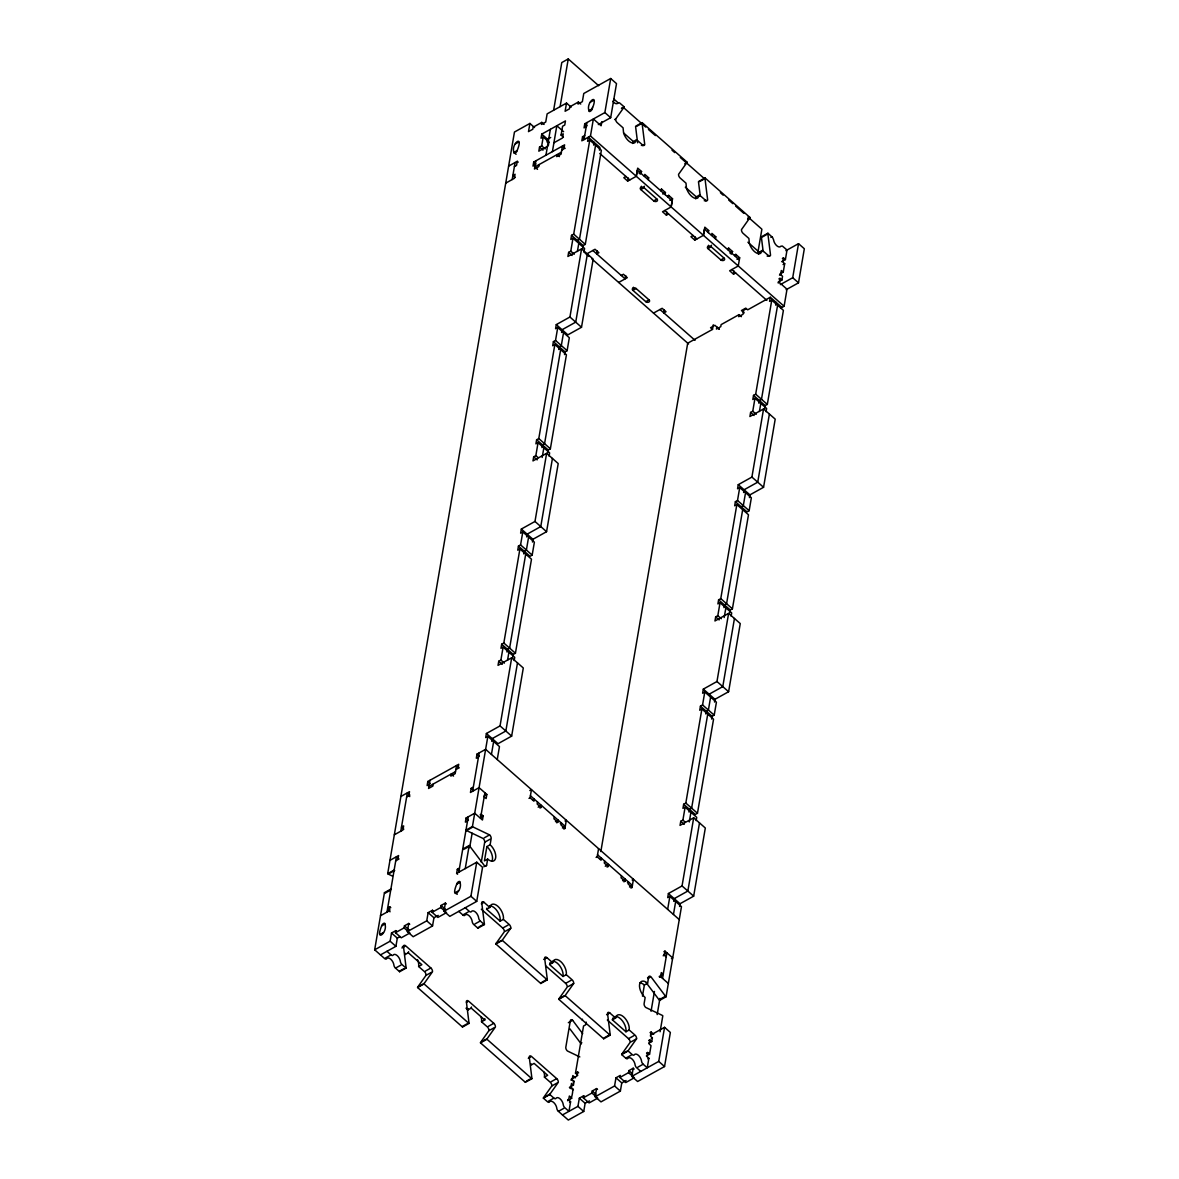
<?xml version="1.0" encoding="UTF-8"?>
<svg xmlns="http://www.w3.org/2000/svg" width="1179" height="1179" viewBox="0 0 1179 1179"><rect width="100%" height="100%" fill="white"/><g stroke="black" fill="none" stroke-linecap="round" stroke-linejoin="round"><path stroke-width="1.5" d="M568.013 1099.771C571.933 1102.114 572.965 1090.737 572.743 1089.204A2.181 1.032 -48.7 0 0 571.093 1088.748M549.517 1101.967A2.918 1.562 60.9 0 1 547.454 1101.717L543.372 1098.135L549.841 1094.539A2.918 1.562 60.9 0 1 550.018 1094.024L558.286 1082.366A2.918 1.562 60.9 0 0 556.694 1078.623L531.523 1056.487A2.918 1.562 60.9 0 0 529.238 1056.826L531.876 1078.078A2.918 1.562 60.9 0 1 531.862 1078.726L525.392 1082.322L480.472 1042.825L486.942 1039.23A2.918 1.562 60.9 0 1 487.119 1038.714L495.386 1027.056A2.918 1.562 60.9 0 0 493.795 1023.313L468.623 1001.177A2.918 1.562 60.9 0 0 466.339 1001.516L468.977 1022.768A2.918 1.562 60.9 0 1 468.962 1023.431L462.492 1027.027L417.572 987.53L424.042 983.934A2.918 1.562 60.9 0 1 424.219 983.419L432.487 971.761A2.918 1.562 60.9 0 0 430.895 968.018L405.723 945.882A2.918 1.562 60.9 0 0 403.439 946.221L406.077 967.473A2.918 1.562 60.9 0 1 406.062 968.121L399.607 971.717L395.51 968.121A2.918 1.562 60.9 0 1 393.919 965.159A5.836 3.124 60.9 0 0 390.735 959.22A5.836 3.124 60.9 0 0 386.624 958.733A2.918 1.562 60.9 0 1 384.56 958.498L374.671 949.802L384.442 892.665L390.897 889.069A2.918 1.562 60.9 0 1 391.31 889.482M392.386 876.071L388.245 874.081A2.918 1.562 60.9 0 1 387.685 873.683L514.457 132.033L529.902 123.441L534.544 127.538M381.687 925.854C374.524 943.244 388.112 932.545 384.914 924.056A2.181 1.032 -48.7 0 0 383.573 923.422A2.181 1.032 -48.7 0 0 381.687 925.854L384.914 924.056M386.963 912.133L396.424 856.765L399.003 859.034M400.786 831.21L407.344 792.877L409.894 795.118M512.187 179.547L515.09 162.51M517.139 150.588L513.897 152.386A2.181 1.032 -48.7 0 0 515.252 153.019A2.181 1.032 -48.7 0 0 517.139 150.588C524.287 133.198 510.713 143.897 513.897 152.386L516.078 154.302M380.493 915.729L389.114 910.925L389.807 906.843L390.78 907.697M406.652 796.96L408.804 795.766L409.496 791.669L400.875 796.473M518.215 162.171L517.242 161.317L516.549 165.399L514.398 166.607M374.671 949.802L390.116 941.21L391.516 933.031L395.82 930.629L396.792 931.484M529.902 123.441L528.501 131.621L532.805 129.233L533.159 127.185L541.78 122.395L544.094 124.429M409.717 924.292L408.745 923.452L404.441 925.839L404.088 927.888L409.894 932.987L401.273 937.791L395.466 932.677L395.82 930.629M380.478 954.902L395.923 946.324L397.323 938.145L400.197 936.539M455.86 769.592L458.012 768.399L458.719 764.301L427.83 781.485L427.137 785.568L429.289 784.374M561.749 150.131L563.901 148.937L564.594 144.855L533.719 162.024L533.011 166.106L535.178 164.913M541.78 122.395L541.426 124.429L545.73 122.041L547.13 113.862L566.524 103.074L571.167 107.156M429.967 780.292L428.581 788.456L432.899 786.069L433.253 784.02M535.856 160.83L534.47 169.01L538.788 166.607L539.127 164.559M549.016 142.114L543.21 137.015L541.692 145.872L539.54 147.066L538.832 151.163L547.454 146.373M563.4 137.132L561.086 135.084L562.604 126.227L564.756 125.033L565.448 120.936L541.75 134.126L541.043 138.208L543.21 137.015M438.264 915.376L433.946 917.763L432.546 925.942L413.166 936.73L407.344 931.616L408.745 923.452M546.997 142.011L547.557 139.225L550.711 137.471M545.936 155.23L550.372 129.336M553.629 110.251L561.779 62.546L568.249 58.95L598.681 85.699M548.309 145.724L548.913 142.173M552.406 151.634L556.827 125.74L563.606 131.694M560.099 106.655L568.249 58.95M407.344 931.616L426.739 920.843L428.139 912.664L432.457 910.262L433.415 911.116M566.524 103.074L565.124 111.253L569.442 108.851L569.781 106.817L578.403 102.013L580.731 104.061M446.34 903.925L445.382 903.07L441.064 905.472L440.725 907.521L446.532 912.62L437.91 917.409L432.103 912.31L432.457 910.262M578.403 102.013L578.064 104.061L582.367 101.659L583.767 93.495L610.693 78.507L616.514 83.621L610.678 117.694L598.313 124.576M457.599 874.229L456.627 873.388L476.743 862.203L482.55 867.302L476.729 901.375L449.788 916.363L443.982 911.249L445.382 903.07M456.627 873.388L457.334 869.291L459.486 868.098M480.148 814.836L481.224 814.232L483.154 815.942L482.462 820.024L474.71 813.215L466.088 818.02L465.396 822.102L467.547 820.908M473.31 787.174L471.158 788.368L470.465 792.465L479.087 787.66L486.824 794.469L486.131 798.566L484.186 796.857M679.266 919.591L485.63 749.328L477.009 754.118L476.316 758.215L478.468 757.021M584.71 135.511L582.544 136.72L581.851 140.802L590.473 136.012L593.376 118.976L601.128 125.785L601.821 121.688M610.693 78.507L604.871 112.58L584.769 123.766L584.062 127.863L586.214 126.654M456.745 884.103C449.582 901.508 463.17 890.808 459.972 882.305A2.181 1.032 -48.7 0 0 458.616 881.671A2.181 1.032 -48.7 0 0 456.745 884.103L459.972 882.305M458.778 872.18L468.255 816.811M472.617 791.256L479.175 752.924M584.003 139.608L586.921 122.572M588.955 110.649C585.771 102.146 599.345 91.446 592.182 108.851A2.181 1.032 -48.7 0 1 590.311 111.283A2.181 1.032 -48.7 0 1 588.955 110.649L592.182 108.851L592.433 107.422M486.396 733.5L498.01 743.713L511.657 736.123L523.299 667.977L511.686 657.764L500.043 725.91L486.396 733.5L485.689 737.582L487.841 736.389L499.469 746.602L497.243 759.541M514.177 660.564L514.722 657.322L503.109 647.109L500.898 660.063L498.732 661.257L498.039 665.339L511.686 657.764M512.806 657.16L513.263 654.433L515.429 653.24L531.493 559.2L519.91 548.957L503.831 643.012L501.679 644.206L500.987 648.288L503.109 647.109M518.451 546.069L530.034 556.311L532.171 555.117L534.382 542.178L522.798 531.95L520.573 544.89L518.451 546.069L517.758 550.166L519.91 548.957M532.451 542.016L532.923 539.289L546.57 531.7L558.212 463.553L546.629 453.311L534.986 521.457L521.339 529.047L520.632 533.144L522.798 531.95M549.09 456.14L549.635 452.898L538.051 442.67L535.841 455.625L533.689 456.818L532.982 460.901L546.629 453.311M547.749 452.721L548.22 449.995L550.372 448.801L566.436 354.761L554.852 344.519L538.788 438.559L536.622 439.767L535.929 443.849L538.051 442.67M564.52 354.584L564.992 351.858L567.114 350.679L569.324 337.739L557.741 327.497L555.53 340.451L553.408 341.63L552.7 345.727L554.852 344.519M556.282 324.608L567.865 334.851L581.512 327.261L593.17 259.115L581.571 248.872L569.929 317.018L556.282 324.608L555.589 328.705L557.741 327.497M584.032 251.702L584.578 248.46L572.994 238.232L570.783 251.171L568.632 252.38L567.924 256.462L581.571 248.872M582.662 248.297L583.133 245.571L585.285 244.377L601.364 150.337L589.765 140.095L573.701 234.135L571.535 235.343L570.842 239.425L572.994 238.232M465.248 868.584L469.183 845.52A2.918 1.562 60.9 0 1 469.728 846.095L484.333 865.548A2.918 1.562 60.9 0 0 486.618 865.209L487.664 859.078A10.213 5.468 60.9 0 0 495.666 857.885A10.213 5.468 60.9 0 0 490.11 844.768L491.157 838.637A2.918 1.562 60.9 0 0 489.565 834.894L473 826.951A2.918 1.562 60.9 0 1 472.44 826.538L465.97 830.134A2.918 1.562 60.9 0 0 466.545 830.547L483.11 838.475A2.918 1.562 60.9 0 1 484.687 842.233L481.283 862.158M472.44 826.538L487.841 736.389M469.655 847.642L472.131 833.214M491.731 741.326L492.203 738.599L505.85 731.009L517.493 662.863M506.999 652.061L507.486 649.305L509.652 648.111M523.771 553.924L524.257 551.183L526.394 550.003L528.605 537.049M526.645 536.902L527.146 534.161M541.942 447.607L542.443 444.866L536.622 439.767M558.713 349.485L559.214 346.744M561.587 332.463L562.088 329.722L575.735 322.132L587.393 253.986M593.626 145.061L594.128 142.32L588.321 137.206L587.614 141.303L589.765 140.095M480.516 818.329L484.893 792.774M491.437 754.442L493.647 741.488M507.53 660.314L508.915 652.223M509.608 648.126L525.716 554.071M542.163 457.511L543.858 447.784M560.659 349.632L544.565 443.687L542.399 444.881L548.22 449.995M563.547 332.611L561.307 345.58L559.185 346.759M577.386 251.451L578.801 243.331M595.587 145.209L579.478 239.263L577.312 240.472M443.982 911.249L470.922 896.276L476.743 862.203M599.433 150.16L599.905 147.434L594.098 142.335M540.763 526.586L552.435 458.425M490.11 844.768L486.883 846.566L484.436 860.876L487.664 859.078M597.252 250.832L596.736 253.898L598.888 252.689L595.012 249.285L586.39 254.089M625.961 176.496L623.809 177.69L627.67 181.094L628.201 178.029M528.988 798.404L530.064 797.8L531.464 789.621L529.843 790.519M627.67 181.094L636.292 176.305L637.692 168.125L641.568 171.53L640.138 174.168M636.292 176.305L637.338 170.174L672.192 200.813L671.146 206.944L662.524 211.748L666.4 215.153L668.552 213.944M625.695 275.591L625.135 278.863L592.86 250.493M641.361 186.267L640.801 189.539L653.711 200.902A2.196 1.533 9.7 0 0 656.777 201.27A2.196 1.533 9.7 0 0 656.939 199.104L644.043 187.741A2.196 1.533 9.7 0 0 640.963 187.373A2.196 1.533 9.7 0 0 640.801 189.539L644.043 187.741L644.294 186.208M537.506 802L537.167 804.049L541.028 807.453L539.953 808.042M644.441 176.408L644.795 174.374L648.671 177.778L648.317 179.812M541.028 807.453L541.382 805.404L538.155 807.202M633.403 287.249L632.872 290.314L645.783 301.662A2.181 1.533 9.7 0 0 648.848 302.045A2.181 1.533 9.7 0 0 649.01 299.864L636.1 288.516A2.181 1.533 9.7 0 0 633.035 288.133A2.181 1.533 9.7 0 0 632.872 290.314L636.1 288.516M554.292 816.752L553.938 818.801L557.814 822.205L556.739 822.809M661.227 191.16L661.581 189.126L665.442 192.531L665.103 194.579M557.814 822.205L558.168 820.157L555.471 821.66M668.331 197.409L668.67 195.36L672.546 198.765L671.146 206.944M666.4 215.153L666.931 212.087M563.842 829.043L564.918 828.454L566.318 820.275L565.021 820.982M664.381 309.841L663.865 312.921L666.017 311.713L662.141 308.308L653.52 313.098M693.09 235.52L690.923 236.714L694.799 240.118L695.33 237.053M596.102 857.428L597.193 856.824L598.578 848.644M694.799 240.118L703.421 235.328L704.821 227.149L708.697 230.553L708.343 232.602M703.421 235.328L704.467 229.183L739.321 259.837M600.833 851.577L687.696 343.207L712.514 329.398L713.295 324.8M708.491 245.291L707.931 248.563L720.841 259.911A2.196 1.533 9.7 0 0 723.906 260.294A2.196 1.533 9.7 0 0 724.068 258.113L711.158 246.765A2.196 1.533 9.7 0 0 708.093 246.396A2.196 1.533 9.7 0 0 707.931 248.563L711.158 246.765L711.423 245.232M604.635 861.024L604.282 863.072L608.158 866.477L607.082 867.066M711.571 235.432L711.924 233.383L715.786 236.787L715.447 238.836M608.158 866.477L608.511 864.428L605.269 866.226M569.722 1088.099L570.813 1087.495L571.506 1083.413L573.436 1085.107L569.398 1087.362M571.063 1080.259L572.139 1079.655L572.847 1075.572L575.426 1077.842M582.308 1020.203L582.485 1019.187M568.057 1099.521L570.592 1101.805L568.956 1111.34L564.874 1107.759A2.918 1.562 60.9 0 1 563.282 1104.782A5.836 3.124 60.9 0 0 560.099 1098.857A5.836 3.124 60.9 0 0 555.972 1098.371A2.918 1.562 60.9 0 1 553.924 1098.121L549.841 1094.539M573.436 1085.107L574.085 1081.364L572.139 1079.655M577.798 1075.233L575.485 1073.185L583.546 1025.995L585.698 1024.802L586.169 1022.075M578.609 1072.831L577.636 1071.991L576.944 1076.073L571.196 1079.271M562.486 1114.936L577.931 1106.359L579.331 1098.18L583.649 1095.777L584.607 1096.632M597.532 1089.44L596.574 1088.585L592.256 1090.988L591.917 1093.036L597.724 1098.135L589.102 1102.925L583.296 1097.826L583.649 1095.777M621.421 875.776L621.068 877.824L624.944 881.229L623.868 881.818M728.357 250.184L728.696 248.15L732.572 251.554L731.142 254.192M550.239 1101.363A5.836 3.124 60.9 0 1 554.204 1102.999A5.836 3.124 60.9 0 1 556.812 1108.378A2.918 1.562 60.9 0 0 558.404 1111.355L568.307 1120.05L583.738 1111.458L585.138 1103.279L589.456 1100.891M624.944 881.229L625.283 879.18L622.6 880.684M735.445 256.433L735.799 254.384L739.675 257.788L738.275 265.968L729.654 270.757L733.53 274.162L735.681 272.968M733.53 274.162L734.06 271.096M626.078 1080.509L621.775 1082.911L620.375 1091.091L600.981 1101.879L595.174 1096.765L596.574 1088.585M630.957 888.067L632.047 887.463L633.432 879.283L632.15 880.006M741.385 316.679L739.071 314.631L738.717 316.679L743.021 314.277L743.698 310.21L745.85 309.001M595.174 1096.765L614.568 1085.977L615.969 1077.798L620.272 1075.41L619.918 1077.459L625.74 1082.558L634.346 1077.768L628.54 1072.654L628.893 1070.62L633.197 1068.218L634.169 1069.073M757.95 252.173L761.885 229.198L748.046 217.039M642.467 996.167L644.368 985.04L647.595 983.242L648.642 977.111A2.918 1.562 60.9 0 1 650.926 976.757L665.531 996.226A2.918 1.562 60.9 0 0 666.061 996.8L659.606 1000.396A2.918 1.562 60.9 0 1 659.061 999.821L646.284 982.785M650.646 1035.088L664.558 1027.336L670.365 1032.45L664.543 1066.523L637.618 1081.497L631.797 1076.398L633.197 1068.218M679.561 906.474L680.018 903.748L693.665 896.158L705.322 828.012L693.694 817.799L682.051 885.945L668.405 893.535L667.712 897.617L669.864 896.423L681.477 906.636L666.061 996.8M696.185 820.599L696.73 817.356L685.117 807.143L682.906 820.098L680.755 821.291L680.047 825.388L693.694 817.799M683.658 804.255L695.315 814.453L697.467 813.259L713.546 719.219L701.888 709.021L685.824 803.061L683.658 804.255L682.965 808.352L685.117 807.143M711.615 719.043L712.087 716.316L714.209 715.137L716.419 702.198L704.777 691.999L702.566 704.939L700.444 706.133L699.736 710.215L701.888 709.021M714.503 702.036L714.96 699.309L728.607 691.719L740.265 623.573L728.607 613.375L716.965 681.521L703.318 689.111L702.625 693.193L704.777 691.999M731.127 616.16L731.687 612.918L720.03 602.72L717.819 615.674L715.668 616.868L714.96 620.965L728.607 613.375M729.786 612.741L730.258 610.015L732.41 608.821L748.488 514.766L736.846 504.583L720.767 598.623L718.615 599.816L717.908 603.899L720.03 602.72M735.387 501.679L747.029 511.878L749.151 510.699L751.362 497.759L739.719 487.561L737.509 500.5L735.387 501.679L734.679 505.776L736.846 504.583M749.446 497.597L749.918 494.871L763.565 487.281L775.207 419.134L763.565 408.936L751.907 477.082L738.26 484.672L737.568 488.754L739.719 487.561M766.07 411.722L766.63 408.479L754.973 398.281L752.762 411.235L750.61 412.429L749.918 416.526L763.565 408.936M764.699 408.317L765.171 405.591L767.323 404.397L783.401 310.357L771.759 300.159L755.68 394.199L753.528 395.392L752.821 399.489L754.973 398.281M781.942 307.454L770.3 297.255L769.592 301.352L771.759 300.159M667.653 909.363L669.864 896.423M651.059 1011.273L654.448 991.451M646.343 1055.971L649.57 1054.173L647.639 1052.479L646.947 1056.561L648.877 1058.27L647.242 1067.806L643.159 1064.21A2.918 1.562 60.9 0 1 641.568 1061.247A5.836 3.124 60.9 0 0 638.384 1055.308A5.836 3.124 60.9 0 0 634.273 1054.822A2.918 1.562 60.9 0 1 632.209 1054.586L628.127 1050.99A2.918 1.562 60.9 0 1 628.304 1050.474L636.572 1038.817A2.918 1.562 60.9 0 0 634.98 1035.074L629.173 1029.974A10.213 5.468 60.9 0 0 623.617 1016.858A10.213 5.468 60.9 0 0 615.615 1018.052L612.387 1019.85L625.946 1031.772L629.173 1029.974M649.039 1043.061L651.736 1041.573L649.791 1039.863L649.098 1043.96L651.029 1045.655L649.57 1054.173M653.711 1034.307L651.132 1032.023L650.44 1036.12L652.37 1037.815L651.736 1041.573M659.518 977.258L660.594 976.654L661.301 972.572L663.232 974.281L659.194 976.521M663.188 955.801L664.263 955.196L664.971 951.099L672.708 957.923L671.426 958.63M778.184 283.019L779.275 282.415L779.967 278.332L781.898 280.027L778.14 282.12M779.525 275.179L780.601 274.574L781.309 270.492L783.239 272.187L779.614 274.221M781.633 261.679L785.406 259.586L783.46 257.877L782.768 261.974L784.698 263.669L783.239 272.187M673.74 901.36L674.211 898.634L687.858 891.044L699.501 822.898M689.008 812.095L689.509 809.354L691.66 808.146M705.779 713.958L706.28 711.217L708.402 710.038L710.613 697.084M723.95 607.657L724.451 604.901L730.258 610.015M743.61 492.498L744.111 489.757L757.743 482.167L769.401 414.021M758.863 403.233L759.364 400.477L761.516 399.283M775.635 305.096L776.136 302.355M662.539 978.364L666.901 952.809L664.028 954.4M673.46 914.477L675.67 901.522M689.273 821.969L690.923 812.257M691.631 808.16L707.739 714.106M724.186 617.545L725.881 607.819M742.682 509.667L726.573 603.722L724.422 604.93L718.615 599.816M745.555 492.645L743.315 505.614L741.193 506.793M759.409 411.486L760.823 403.38M761.487 399.298L777.595 305.243M781.898 280.027L782.547 276.284L780.601 274.574M785.406 259.586L787.027 250.036L782.355 246.043L780.881 246.205A5.836 3.124 60.9 0 1 776.769 245.718A5.836 3.124 60.9 0 1 773.571 239.779L772.554 237.421L767.912 233.236L761.442 236.832A2.933 1.562 60.9 0 0 761.428 237.48L763.181 251.643M657.175 1014.588L659.945 998.362M660.093 1031.743L662.819 1015.767A2.918 1.562 60.9 0 0 662.259 1015.37L645.694 1007.426A2.918 1.562 60.9 0 1 644.102 1003.683L645.149 997.552A10.213 5.468 60.9 0 1 639.593 984.436A10.213 5.468 60.9 0 1 647.595 983.242M780.866 308.058L784.109 306.26L787.012 289.223L779.275 282.415M631.797 1076.398L658.737 1061.409L664.558 1027.336M722.771 686.62L734.458 618.459M780.321 284.611L792.701 277.728L798.522 243.655L804.329 248.754L798.507 282.827L786.128 289.71M637.603 142.806L635.628 126.875A2.933 1.562 60.9 0 1 635.643 126.227L642.113 122.631A2.933 1.562 60.9 0 0 642.098 123.279L644.736 144.531A2.918 1.562 60.9 0 1 642.452 144.87L636.645 139.756L634.818 142.733A10.213 5.468 60.9 0 1 623.558 132.829L623.087 127.848L617.28 122.734A2.918 1.562 60.9 0 1 615.689 118.991L623.956 107.333A2.947 1.577 60.9 0 0 624.133 106.817L619.461 102.809L617.988 102.986A5.836 3.124 60.9 0 1 612.756 101.306M700.282 196.348L698.528 182.185A2.933 1.562 60.9 0 1 698.543 181.522L705.013 177.926A2.933 1.562 60.9 0 0 704.998 178.589L707.636 199.826A2.918 1.562 60.9 0 1 705.351 200.165L699.545 195.066L697.717 198.043A10.213 5.468 60.9 0 1 686.458 188.139L685.986 183.143L680.18 178.044A2.918 1.562 60.9 0 1 678.588 174.286L686.856 162.643A2.947 1.577 60.9 0 0 687.033 162.127L642.113 122.631M767.912 233.236A2.933 1.562 60.9 0 0 767.883 233.884L770.535 255.136A2.918 1.562 60.9 0 1 768.251 255.475L762.43 250.375L760.617 253.338A10.213 5.468 60.9 0 1 749.358 243.434L748.886 238.453L743.079 233.339A2.918 1.562 60.9 0 1 741.488 229.596L749.756 217.938A2.947 1.577 60.9 0 0 749.932 217.422L705.013 177.926M431.411 972.351L426.017 975.357L417.764 987.015A2.918 1.562 60.9 0 0 417.572 987.53M615.615 1018.052L609.808 1012.938A2.918 1.562 60.9 0 0 607.524 1013.292L610.162 1034.528A2.918 1.562 60.9 0 1 610.147 1035.191L603.692 1038.787L558.758 999.291L565.227 995.695A2.918 1.562 60.9 0 1 565.404 995.179L573.672 983.522A2.918 1.562 60.9 0 0 572.08 979.778L566.274 974.665A10.213 5.468 60.9 0 0 560.718 961.548A10.213 5.468 60.9 0 0 552.73 962.742L546.909 957.643A2.918 1.562 60.9 0 0 544.624 957.982L547.277 979.233A2.918 1.562 60.9 0 1 547.248 979.882L540.793 983.478L495.858 943.981A2.918 1.562 60.9 0 1 496.05 943.465L504.317 931.808A2.918 1.562 60.9 0 0 502.726 928.065L481.327 909.245M503.374 919.369L500.147 921.153L486.588 909.245L489.83 907.447A10.213 5.468 60.9 0 1 497.833 906.253A10.213 5.468 60.9 0 1 503.374 919.369L509.195 924.469A2.918 1.562 60.9 0 1 510.772 928.212L502.505 939.869A2.918 1.562 60.9 0 0 502.328 940.385L495.858 943.981M494.31 1027.661L488.917 1030.652L480.649 1042.31A2.918 1.562 60.9 0 0 480.472 1042.825M558.758 999.291A2.918 1.562 60.9 0 1 558.949 998.775L567.202 987.118A2.918 1.562 60.9 0 0 565.625 983.374L545.744 965.896M557.21 1082.97L551.816 1085.962L543.548 1097.62A2.918 1.562 60.9 0 0 543.372 1098.135M640.786 1071.402L636.704 1067.806A2.918 1.562 60.9 0 1 635.098 1064.843A5.836 3.124 60.9 0 0 631.915 1058.904A5.836 3.124 60.9 0 0 627.803 1058.418A2.918 1.562 60.9 0 1 625.74 1058.182L621.657 1054.586A2.918 1.562 60.9 0 1 621.834 1054.07L630.102 1042.413A2.918 1.562 60.9 0 0 628.525 1038.67L607.318 1020.027M515.356 143.867L518.583 142.07M590.414 102.131L593.641 100.333M561.086 135.084L563.238 133.89L562.545 137.972L553.924 142.777M508.635 166.106L517.242 161.317M621.436 108.321L624.133 106.817M621.805 108.527L622.88 107.937M614.613 119.595L615.689 118.991M505.717 183.143L514.339 178.353L515.031 174.271L512.88 175.465L515.208 177.498M561.381 152.194L534.809 166.961L537.521 169.349M636.704 126.271L642.098 123.279M632.696 143.484A10.213 5.468 60.9 0 0 633.403 141.554L636.645 139.756M641.376 145.474L642.452 144.87M642.584 145.724L643.66 145.12M638.871 173.033L641.568 171.53M647.595 178.368L648.671 177.778M685.957 162.717L687.033 162.127M684.704 163.837L685.78 163.233M660.505 189.716L661.581 189.126M662.76 194.019L665.442 192.531M653.711 200.902L656.939 199.104M667.594 195.965L668.67 195.36M699.604 181.581L704.998 178.589M669.849 200.268L672.546 198.765M695.595 198.779A10.213 5.468 60.9 0 0 696.303 196.864L699.545 195.066M704.276 200.769L705.351 200.179M705.484 201.034L706.56 200.43M621.259 275.459L623.411 274.265L627.287 277.669L618.666 282.459M707.621 231.143L708.697 230.553M747.781 218.631L749.932 217.422M714.71 237.392L715.786 236.787M747.604 219.132L748.68 218.542M727.62 248.74L728.696 248.15M729.875 253.043L732.572 251.554M645.783 301.662L649.01 299.864M720.841 259.911L724.068 258.113M762.504 236.891L767.883 233.884M734.723 254.988L735.799 254.384M770.919 237.421L771.994 236.817M736.978 259.292L739.675 257.788M758.495 254.089A10.213 5.468 60.9 0 0 759.202 252.173L762.43 250.375M767.161 256.079L768.251 255.475M768.369 256.329L769.46 255.74M785.848 250.7L798.522 243.655M782.384 258.481L783.46 257.877M783.077 264.568L784.698 263.669M778.892 278.922L779.967 278.332M739.071 314.631L721.106 324.623L720.767 326.657L716.449 329.059L716.803 327.01L719.102 329.074M770.3 297.255L747.707 309.826L745.762 308.132L741.458 310.519L744.17 312.907M527.116 534.175L540.793 526.571M428.92 786.422L455.492 771.641M394.331 834.806L402.953 830.001L403.645 825.919L401.494 827.113L403.807 829.161M484.127 795.972L486.824 794.469M389.954 860.361L398.576 855.556L397.883 859.653L395.731 860.847M480.457 817.445L483.154 815.942M709.124 694.21L722.801 686.605M387.685 873.683L394.14 870.087M389.335 873.477L394.714 870.485M466.545 830.547L471.924 827.54M533.203 799.76L534.279 799.156L533.94 801.204L530.064 797.8M469.183 845.52L462.728 849.116A2.918 1.562 60.9 0 1 463.141 849.528M484.186 837.886L489.565 834.894M390.367 890.233L384.973 893.225A2.918 1.562 60.9 0 0 384.442 892.665M464.349 849.086L469.728 846.095M484.687 842.233L490.081 839.227M389.807 906.843L387.655 908.036L389.984 910.085M560.32 823.59L561.396 823.001L561.042 825.049L564.918 828.454M483.921 866.712L486.618 865.209M562.398 827.997L565.257 826.405L530.417 795.751M380.227 934.372L383.47 932.574M458.528 890.838L455.286 892.621L457.231 894.33M395.466 932.677L404.088 927.888M432.103 912.31L440.725 907.521M402.363 946.825L403.439 946.221M401.951 947.975L404.648 946.472M481.327 903.836L484.024 902.333L489.83 907.447M385.636 957.893L391.03 954.902A2.918 1.562 60.9 0 0 393.093 955.137A5.836 3.124 60.9 0 1 397.205 955.624A5.836 3.124 60.9 0 1 400.388 961.563A2.918 1.562 60.9 0 0 401.98 964.525L406.062 968.121M458.764 911.367L462.846 914.948L468.24 911.956M408.597 951.689A10.213 5.468 60.9 0 0 408.302 952.779L405.075 954.577A10.213 5.468 60.9 0 1 405.443 953.295M395.51 968.121L400.904 965.129M474.886 923.982L480.266 920.991L484.348 924.587L477.893 928.182L473.811 924.587A2.918 1.562 60.9 0 1 472.219 921.624A5.836 3.124 60.9 0 0 469.021 915.685A5.836 3.124 60.9 0 0 464.909 915.199A2.918 1.562 60.9 0 1 462.846 914.948M600.332 858.784L601.408 858.179L601.054 860.228L597.193 856.824M403.925 968.666L399.622 971.069A2.918 1.562 60.9 0 1 399.607 971.717M478.983 926.915L484.377 923.923L481.725 902.672A2.918 1.562 60.9 0 1 484.024 902.333M426.017 975.357A2.918 1.562 60.9 0 0 424.44 971.599L418.633 966.5L421.861 964.702L408.302 952.779M425.516 971.01L430.895 968.018M502.726 928.065L508.105 925.073M505.393 931.218L510.772 928.212M418.84 986.41L424.219 983.419M496.05 943.465L501.429 940.474M627.434 882.614L628.51 882.025L628.171 884.058L632.047 887.463M629.512 887.021L632.386 885.429L597.532 854.775M466.471 1002.386L467.547 1001.782M543.681 959.441L546.909 957.643M466.029 1008.178L467.975 1009.887L471.202 1008.089A10.213 5.468 60.9 0 1 471.497 1006.984M552.73 962.742L549.488 964.54L563.046 976.463L566.274 974.665M466.825 1023.976L462.522 1026.364A2.918 1.562 60.9 0 1 462.492 1027.027M541.883 982.225L547.277 979.233M488.917 1030.652A2.918 1.562 60.9 0 0 487.34 1026.909L481.518 1021.795L484.761 1019.997A10.213 5.468 60.9 0 0 484.864 1018.744M488.415 1026.305L493.795 1023.313M565.625 983.374L571.004 980.368M568.293 986.514L573.672 983.522M481.739 1041.72L487.119 1038.714M558.949 998.775L564.328 995.769M663.895 951.704L664.971 951.099M647.566 977.7L648.642 977.111M568.337 1022.694L572.64 1020.307L582.677 1033.688M647.698 978.555L649.85 977.362M528.295 1058.285L530.447 1057.091M606.581 1014.736L609.808 1012.938M569.825 1028.766L580.775 1043.356L581.851 1042.767M660.137 999.217L665.531 996.226M526.497 1081.069L530.801 1078.667M604.783 1037.535L610.162 1034.528M551.816 1085.962A2.918 1.562 60.9 0 0 550.239 1082.219L544.418 1077.105L547.66 1075.307L534.102 1063.384L530.874 1065.182A10.213 5.468 60.9 0 1 531.243 1063.9M551.315 1081.615L556.694 1078.623M628.525 1038.67L633.904 1035.678M631.178 1041.823L636.572 1038.817M575.485 1073.185L577.636 1071.991M650.056 1032.627L651.132 1032.023M544.624 1097.015L550.018 1094.024M621.834 1054.07L627.228 1051.079M621.657 1054.586L628.127 1050.99M573.009 1081.968L574.085 1081.364M651.294 1038.419L652.37 1037.815M648.715 1040.467L649.791 1039.863M548.53 1101.127L553.924 1098.121M625.74 1058.182L631.133 1055.19M646.564 1053.068L647.639 1052.479M567.571 1100.7L568.646 1100.11L569.354 1096.013L571.933 1098.283M569.516 1102.409L570.592 1101.805M647.802 1058.86L648.877 1058.27M558.404 1111.355L563.798 1108.348M637.78 1067.216L643.159 1064.21M583.296 1097.826L591.917 1093.036M619.918 1077.459L628.54 1072.654M579.817 1056.929L567.394 1050.975A2.918 1.562 60.9 0 1 565.817 1047.217L570.356 1020.646A2.918 1.562 60.9 0 1 572.64 1020.307M613.891 99.08L618.032 102.735M623.573 107.598L645.694 127.052M648.465 129.484L655.377 135.57M671.986 150.16L674.742 152.592M680.283 157.455L703.789 178.132M720.384 192.722L723.154 195.154M728.681 200.017L732.837 203.658M735.608 206.089L743.905 213.399M604.871 112.58L610.678 117.694M792.701 277.728L798.507 282.827M623.72 133.05L633.403 141.554M685.338 187.21L696.303 196.864M747.913 242.24L759.202 252.173M584.769 123.766L587.083 125.814M590.473 136.012L784.109 306.26M582.544 136.72L584.872 138.754M599.757 153.462L629.837 179.901M664.691 210.54L696.951 238.924M731.805 269.564L766.851 300.38M565.139 148.436L562.427 146.049L561.042 154.228L556.739 156.615L557.077 154.582L559.406 156.615M541.75 134.126L547.557 139.225M541.692 145.872L545.17 148.937M539.54 147.066L543.018 150.131M533.719 162.024L536.032 164.073M719.131 329.059L714.887 325.301L710.569 327.703L712.514 329.398M659.989 309.502L695.035 340.318M573.701 234.135L585.285 244.377M755.68 394.199L767.323 404.397M571.535 235.343L583.133 245.571M753.528 395.392L765.171 405.591M583.723 251.731L589.087 256.447M591.77 258.82L688.565 343.914M570.783 251.171L574.261 254.237M752.762 411.235L756.255 414.301M568.632 252.38L572.11 255.445M750.61 412.429L754.103 415.494M569.929 317.018L581.512 327.261M751.907 477.082L763.565 487.281M738.26 484.672L749.918 494.871M555.53 340.451L567.114 350.679M737.509 500.5L749.151 510.699M553.408 341.63L564.992 351.858M538.788 438.559L550.372 448.801M720.767 598.623L732.41 608.821M535.841 455.625L538.155 457.658M717.819 615.674L721.312 618.739M533.689 456.818L537.167 459.884M715.668 616.868L719.146 619.933M534.986 521.457L546.57 531.7M716.965 681.521L728.607 691.719M521.339 529.047L532.923 539.289M703.318 689.111L714.96 699.309M520.573 544.89L532.171 555.117M702.566 704.939L714.209 715.137M700.444 706.133L712.087 716.316M503.831 643.012L515.429 653.24M685.824 803.061L697.467 813.259M501.679 644.206L513.263 654.433M500.898 660.063L504.376 663.129M682.906 820.098L685.235 822.146M498.732 661.257L502.225 664.322M680.755 821.291L684.233 824.357M500.043 725.91L511.657 736.123M682.051 885.945L693.665 896.158M668.405 893.535L680.018 903.748M477.009 754.118L479.337 756.166M459.25 767.897L456.538 765.51L455.168 773.675L450.85 776.077L451.203 774.028L453.532 776.077M664.263 955.196L666.209 956.891M471.158 788.368L473.486 790.416M660.594 976.654L668.346 983.478M427.83 781.485L430.158 783.519M466.088 818.02L468.417 820.053M408.804 795.766L409.761 796.621M457.334 869.291L459.751 871.428M470.922 896.276L476.729 901.375M658.737 1061.409L664.543 1066.523M465.233 907.771L469.316 911.367A2.918 1.562 60.9 0 0 471.379 911.603A5.836 3.124 60.9 0 1 475.491 912.089A5.836 3.124 60.9 0 1 478.674 918.028A2.918 1.562 60.9 0 0 480.266 920.991M502.328 940.385L547.248 979.882M565.227 995.695L610.147 1035.191M441.064 905.472L445.662 909.51M628.893 1070.62L632.519 1073.804M428.139 912.664L433.946 917.763M615.969 1077.798L621.775 1082.911M426.739 920.843L432.546 925.942M614.568 1085.977L620.375 1091.091M389.114 910.925L390.087 911.78M404.441 925.839L409.039 929.892M592.256 1090.988L595.896 1094.186M570.813 1087.495L573.392 1089.764M391.516 933.031L397.323 938.145M579.331 1098.18L585.138 1103.279M471.202 1008.089L484.761 1019.997M390.116 941.21L395.923 946.324M577.931 1106.359L583.738 1111.458M386.948 951.306L391.03 954.902M424.042 983.934L468.962 1023.431M486.942 1039.23L531.862 1078.726M581.321 1043.931A2.918 1.562 60.9 0 1 580.775 1043.356M525.421 1081.674A2.918 1.562 60.9 0 1 525.392 1082.322M417.513 959.691A10.213 5.468 60.9 0 1 418.633 966.5M467.975 1009.887A10.213 5.468 60.9 0 1 468.343 1008.605M481.061 1016.829A10.213 5.468 60.9 0 1 481.518 1021.795M543.961 1072.124A10.213 5.468 60.9 0 1 544.418 1077.105M639.946 982.888A10.213 5.468 60.9 0 1 644.368 985.04M486.883 846.566A10.213 5.468 60.9 0 1 491.923 861.259M540.807 982.829A2.918 1.562 60.9 0 1 540.793 983.478M477.908 927.519A2.918 1.562 60.9 0 1 477.893 928.182M484.377 923.923A2.918 1.562 60.9 0 1 484.348 924.587M603.707 1038.124A2.918 1.562 60.9 0 1 603.692 1038.787M486.588 909.245A10.213 5.468 60.9 0 1 486.883 908.139M489.683 905.899A10.213 5.468 60.9 0 1 497.214 911.043A10.213 5.468 60.9 0 1 500.147 921.153M549.782 963.449A10.213 5.468 60.9 0 1 550.254 962.55M552.583 961.209A10.213 5.468 60.9 0 1 560.113 966.353A10.213 5.468 60.9 0 1 563.046 976.463M612.387 1019.85A10.213 5.468 60.9 0 1 613.154 1017.845M614.568 1016.711A10.213 5.468 60.9 0 1 622.527 1020.97A10.213 5.468 60.9 0 1 625.946 1031.772"/></g></svg>
